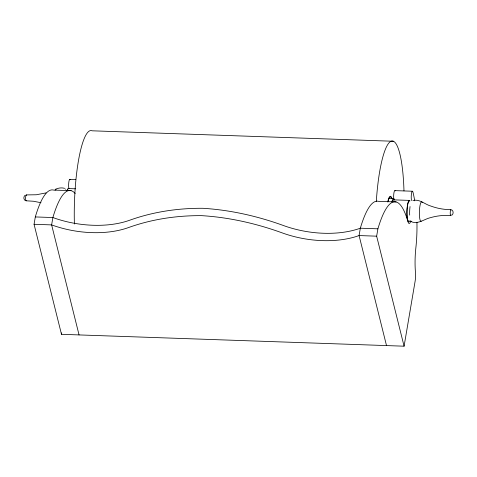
<?xml version="1.0" encoding="UTF-8"?>
<svg xmlns="http://www.w3.org/2000/svg" width="477" height="477" viewBox="0 0 477 477"><rect width="100%" height="100%" fill="white"/><g stroke="black" fill="none" stroke-linecap="round" stroke-linejoin="round"><path stroke-width="0.72" d="M25.126 195.278C23.451 196.488 23.427 199.326 25.162 200.489M451.874 215.157C453.549 213.946 453.573 211.108 451.838 209.946M416.934 222.246A39.961 7.841 -88 0 1 415.843 248.034A27.219 5.342 -88 0 0 415.467 272.379A7.972 1.562 -88 0 1 415.103 281.323L404.085 346.195L61.491 334.311L34.058 224.291L35.31 216.934A135.367 26.563 -88 0 1 53.531 190.073L71.097 190.681M61.491 334.311L61.736 332.857M404.085 346.195L376.651 236.175L377.903 228.817A135.367 26.563 -88 0 1 407.948 221.632A12.861 2.522 -88 0 0 410.763 221.072M410.357 221.203C417.417 225.257 424.095 218.955 430.892 217.554C436.813 215.842 444.015 214.996 450.699 215.521M55.755 189.22C58.504 187.855 61.676 187.533 64.645 188.326M46.108 192.881L36.324 194.765L26.301 194.914M412.873 200.507C419.682 198.748 424.971 204.52 431.166 206.177C437.492 208.467 444.206 209.671 450.938 209.642M26.062 200.793L33.563 201.258L40.974 202.725M393.394 141.258L92.091 130.805A71.711 14.072 -88 0 0 74.394 224.017M69.904 179.352L75.76 179.555M394.926 190.621L412.498 191.229M388.29 198.468L393.495 198.653M75.515 188.809L68.33 188.558A10.756 2.111 -88 0 0 66.881 190.8M393.465 199.845L409.278 200.394M396.125 201.95L378.553 201.342A135.367 26.563 -88 0 0 360.332 228.209L359.086 235.56L386.513 345.587M35.31 216.934L52.875 217.542A74.233 41.129 9.6 0 0 129.738 220.207C153.159 211.8 178.13 208.097 202.969 208.294C230.469 209.987 257.598 216.153 283.469 225.538A74.233 41.129 9.6 0 0 360.332 228.209L377.903 228.817M34.058 224.291L51.629 224.9A74.233 41.129 9.6 0 0 128.492 227.565C151.913 219.158 176.878 215.455 201.717 215.652C229.222 217.345 256.346 223.51 282.217 232.895A74.233 41.129 9.6 0 0 359.086 235.56L376.651 236.175M79.057 334.92L51.629 224.9L52.875 217.542A135.367 26.563 -88 0 1 75.187 193.495M387.753 201.944A16.439 3.226 -88 0 1 391.915 198.42M387.974 201.825A15.687 3.077 -88 0 1 391.373 197.925M376.305 201.485A71.711 14.072 -88 0 1 391.152 141.21A71.711 14.072 -88 0 1 403.977 190.878M391.909 201.801A11.955 2.343 -88 0 1 394.64 199.97M67.603 189.643A10.148 1.991 -88 0 1 67.955 189.25M65.319 189.16A10.148 1.991 -88 0 1 65.671 189.077M450.902 215.383A2.945 0.578 -88 0 1 450.258 212.211A2.945 0.578 -88 0 1 451.206 210.095M451.093 214.906A2.945 0.578 -88 0 1 450.998 215.181M421.245 221.209A9.749 1.914 -88 0 1 419.45 210.327A9.749 1.914 -88 0 1 422.336 202.54M409.499 221.054A10.756 2.111 -88 0 1 406.893 211.627A10.756 2.111 -88 0 1 409.987 200.871M392.368 201.532A10.756 2.111 -88 0 1 393.829 199.917M409.123 221.024A10.148 1.991 -88 0 1 407.012 211.603A10.148 1.991 -88 0 1 409.606 201.073M411.407 221.352A10.148 1.991 -88 0 1 410.739 220.899M409.683 215.127A10.148 1.991 -88 0 1 410.041 206.565M26.265 200.656A2.945 0.578 -88 0 1 25.621 197.484A2.945 0.578 -88 0 1 26.575 195.367M55.088 190.251A9.749 1.914 -88 0 1 56.089 189.142M68.932 188.677A5.134 1.008 -88 0 1 68.831 182.113A5.134 1.008 -88 0 1 70.149 179.632M411.526 200.561A5.134 1.008 -88 0 1 411.514 193.418A5.134 1.008 -88 0 1 412.957 192.13A75.73 14.859 -88 0 1 414.704 200.817M393.793 199.052A5.134 1.008 -88 0 1 393.942 192.809A5.134 1.008 -88 0 1 395.177 190.907"/></g></svg>
